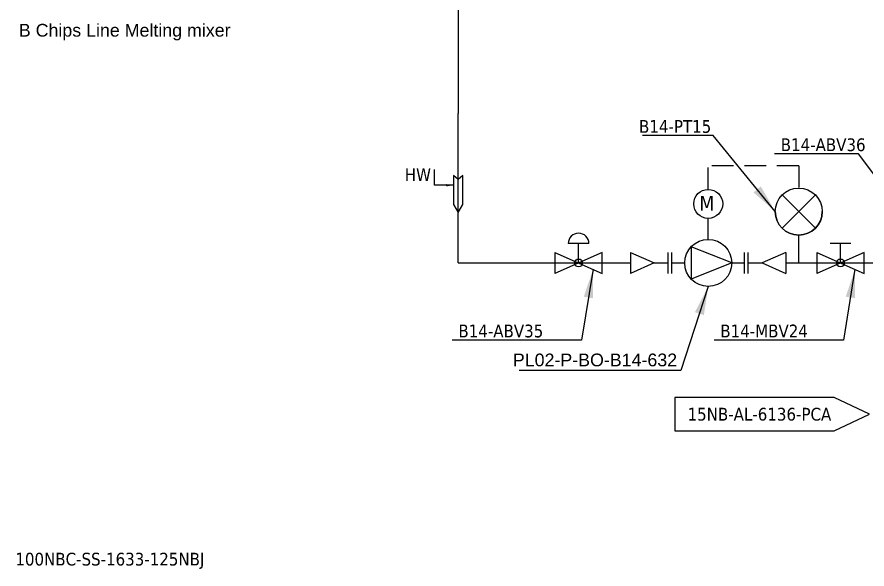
# Model space of a CAD drawing. Header units: millimetres. Extents: x 12318 to 17800, y 6541 to 10165.
# Drawn here: x 13364 to 14108, y 8740 to 9223 of the extents above; entities that cross this region are included whole.
import ezdxf

# ---------------------------------------------------------------- set-up
doc = ezdxf.new("R2010")
doc.units = ezdxf.units.MM
doc.linetypes.add('HIDDEN', pattern=[9.525, 6.35, -3.175])
for name, color, linetype in [('Equipment', 123, 'Continuous'), ('HW LINE', 1, 'Continuous'), ('INTRUMENT', 3, 'HIDDEN'), ('Reference', 6, 'Continuous')]:
    doc.layers.add(name, color=color, linetype=linetype)
doc.dimstyles.new('ISO-25', dxfattribs={"dimtxt": 2.5, "dimasz": 2.5, "dimexe": 1.25, "dimexo": 0.625, "dimtad": 1, "dimtxsty": 'Standard', "dimcen": 2.5, "dimadec": 0, "dimazin": 0, "dimtfac": 1, "dimtmove": 0, "dimatfit": 3, "dimfxl": 1, "dimarcsym": 0})

msp = doc.modelspace()

# ---------------------------------------------------------------- linework, layer by layer
for p, q in [((13750.08, 9407.66), (13750.08, 9160.01)), ((13750.08, 9007.85), (13750.08, 9138.91)), ((13750.08, 9007.85), (13901.21, 9007.85)), ((13922, 9007.85), (13934.22, 9007.85)), ((14004.27, 9007.85), (14016.49, 9007.85)), ((14037.29, 9007.85), (14971.81, 9007.85))]:
    msp.add_line(p, q)
at = {"linetype": 'Continuous', "lineweight": -3}
for p, q in [((14033.99, 9067.41), (14063.12, 9038.28)), ((14033.99, 9038.28), (14063.12, 9067.41)), ((14048.56, 9007.85), (14048.56, 9032.24)), ((13864.77, 9024.82), (13846.57, 9024.82)), ((13855.67, 9007.85), (13855.67, 9024.82)), ((14094.27, 9024.82), (14076.08, 9024.82)), ((14085.17, 9007.85), (14085.17, 9024.82)), ((13876.46, 9016.97), (13834.88, 8998.73)), ((13834.88, 9016.97), (13876.46, 8998.73)), ((13834.88, 9016.97), (13834.88, 8998.73)), ((13876.46, 8998.73), (13876.46, 9016.97)), ((13901.21, 9016.97), (13922, 9007.85)), ((13901.21, 9016.97), (13901.21, 8998.73)), ((13934.22, 8998.73), (13934.22, 9016.97)), ((14004.27, 8998.73), (14004.27, 9016.97)), ((14037.29, 9016.97), (14016.49, 9007.85)), ((14037.29, 9016.97), (14037.29, 8998.73)), ((14105.97, 9016.97), (14064.38, 8998.73)), ((14064.38, 9016.97), (14105.97, 8998.73)), ((14064.38, 9016.97), (14064.38, 8998.73)), ((14105.97, 8998.73), (14105.97, 9016.97)), ((13922, 9007.85), (13901.21, 8998.73)), ((14016.49, 9007.85), (14037.29, 8998.73))]:
    msp.add_line(p, q, dxfattribs=at)
msp.add_lwpolyline([(13750.08, 9160.01), (13750.08, 9138.91), (13750.08, 9138.91)])
for centre, radius in [((14048.56, 9052.84), 20.6), ((13855.67, 9007.85), 3.45), ((14085.17, 9007.85), 3.45)]:
    msp.add_circle(centre, radius)
for centre, radius, start, end in [((14048.56, 9052.84), 20.6, 180, 0), ((13855.67, 9024.82), 9.1, 0, 180)]:
    msp.add_arc(centre, radius, start, end, dxfattribs=at)
at = {"layer": 'Equipment'}
for p, q in [((13969.25, 9028.45), (13969.25, 9046.93)), ((13989.84, 9007.85), (13954.34, 9022.06)), ((13954.34, 9022.06), (13954.34, 8993.64)), ((13937.39, 8998.73), (13937.39, 9016.97)), ((14001.11, 8998.73), (14001.11, 9016.97)), ((13937.39, 9007.85), (13948.65, 9007.85)), ((13989.84, 9007.85), (13954.34, 8993.64)), ((13989.84, 9007.85), (14001.11, 9007.85))]:
    msp.add_line(p, q, dxfattribs=at)
for centre, radius in [((13969.25, 9059.62), 12.69), ((13969.25, 9007.85), 20.6)]:
    msp.add_circle(centre, radius, dxfattribs=at)
at = {"layer": 'HW LINE'}
msp.add_lwpolyline([(13745.99, 9059.08), (13750.08, 9052.21), (13754.17, 9059.08), (13754.17, 9084.49), (13750.08, 9081.05), (13745.99, 9084.49), (13745.99, 9059.08)], close=True, dxfattribs=at)
at = {"layer": 'INTRUMENT', "linetype": 'HIDDEN', "lineweight": -3, "ltscale": 3}
for p, q in [((14048.56, 9093), (13969.25, 9093)), ((13969.25, 9072.31), (13969.25, 9093)), ((14048.56, 9093), (14048.56, 9073.44))]:
    msp.add_line(p, q, dxfattribs=at)
at = {"layer": 'Reference'}
msp.add_lwpolyline([(14079.65, 8889.92), (13940.03, 8889.92), (13940.03, 8860.8), (14079.65, 8860.8), (14110.44, 8875.36)], close=True, dxfattribs=at)

# ---------------------------------------------------------------- texts
at = {"char_height": 11.1664, "width": 777.1843}
for s, insert, attachment_point in [('{\\fArial|b0|i0|c0|p34;B Chips Line Melting mixer }', (13365.19, 9217.36), 1), ('{\\fTahoma|b0|i0|c0|p34;B14-PT15}', (13908.62, 9133.08), 1), ('{\\fTahoma|b0|i0|c0|p34;B14-ABV36}', (14032.78, 9117.02), 1), ('{\\fTahoma|b0|i0|c0|p34;HW}', (13726.32, 9090.77), 3), ('{\\fTahoma|b0|i0|c0|p34;B14-ABV35}', (13750.35, 8953.81), 1), ('{\\fTahoma|b0|i0|c0|p34;B14-MBV24}', (13979.85, 8953.81), 1), ('{\\fArial|b0|i0|c0|p34;PL02-P-BO-B14-632}', (13941.99, 8928.44), 3), ('\\pxt9;{\\fTahoma|b0|i0|c0|p34;100NBC-SS-1633-125NBJ}', (13527.79, 8753.89), 3)]:
    msp.add_mtext(s, dxfattribs=dict(at, insert=insert, attachment_point=attachment_point))
at = {"insert": (14077.08, 8880.89), "char_height": 11.1664, "attachment_point": 3}
msp.add_mtext_dynamic_manual_height_columns('{\\fTahoma|b0|i0|c0|p34;15NB-AL-6136-PCA}', width=282.3154, gutter_width=8.96, heights=[0], dxfattribs=at)
at = {"layer": 'Equipment', "color": 0, "insert": (13974.49, 9053.62), "char_height": 12.7594, "width": 337.1898, "attachment_point": 9}
msp.add_mtext('{\\fTahoma|b0|i0|c0|p34;M}', dxfattribs=at)

# ---------------------------------------------------------------- leaders
at = {"linetype": 'Continuous', "lineweight": -3}
for points in [[(14027.96, 9052.92), (13973.6, 9119.58), (13911.64, 9119.58)], [(14153.11, 9033.91), (14100.92, 9103.52), (14027.42, 9103.52)], [(13868.34, 9002.29), (13858.23, 8940.31), (13744.99, 8940.31)], [(14097.84, 9002.29), (14087.73, 8940.31), (13974.49, 8940.31)], [(13969.25, 8987.25), (13945.37, 8913.59), (13803.72, 8913.59)]]:
    msp.add_leader(points, dimstyle='ISO-25', override={"dimscale": 10, "dimtad": 0}, dxfattribs=at)
at = {"layer": 'HW LINE'}
msp.add_leader([(13745.99, 9075.96), (13729.54, 9075.96), (13729.54, 9089.8)], dimstyle='ISO-25', override={"dimscale": 2.5, "dimgap": 0.625, "dimtad": 0}, dxfattribs=at)

doc.saveas('drawing.dxf')
